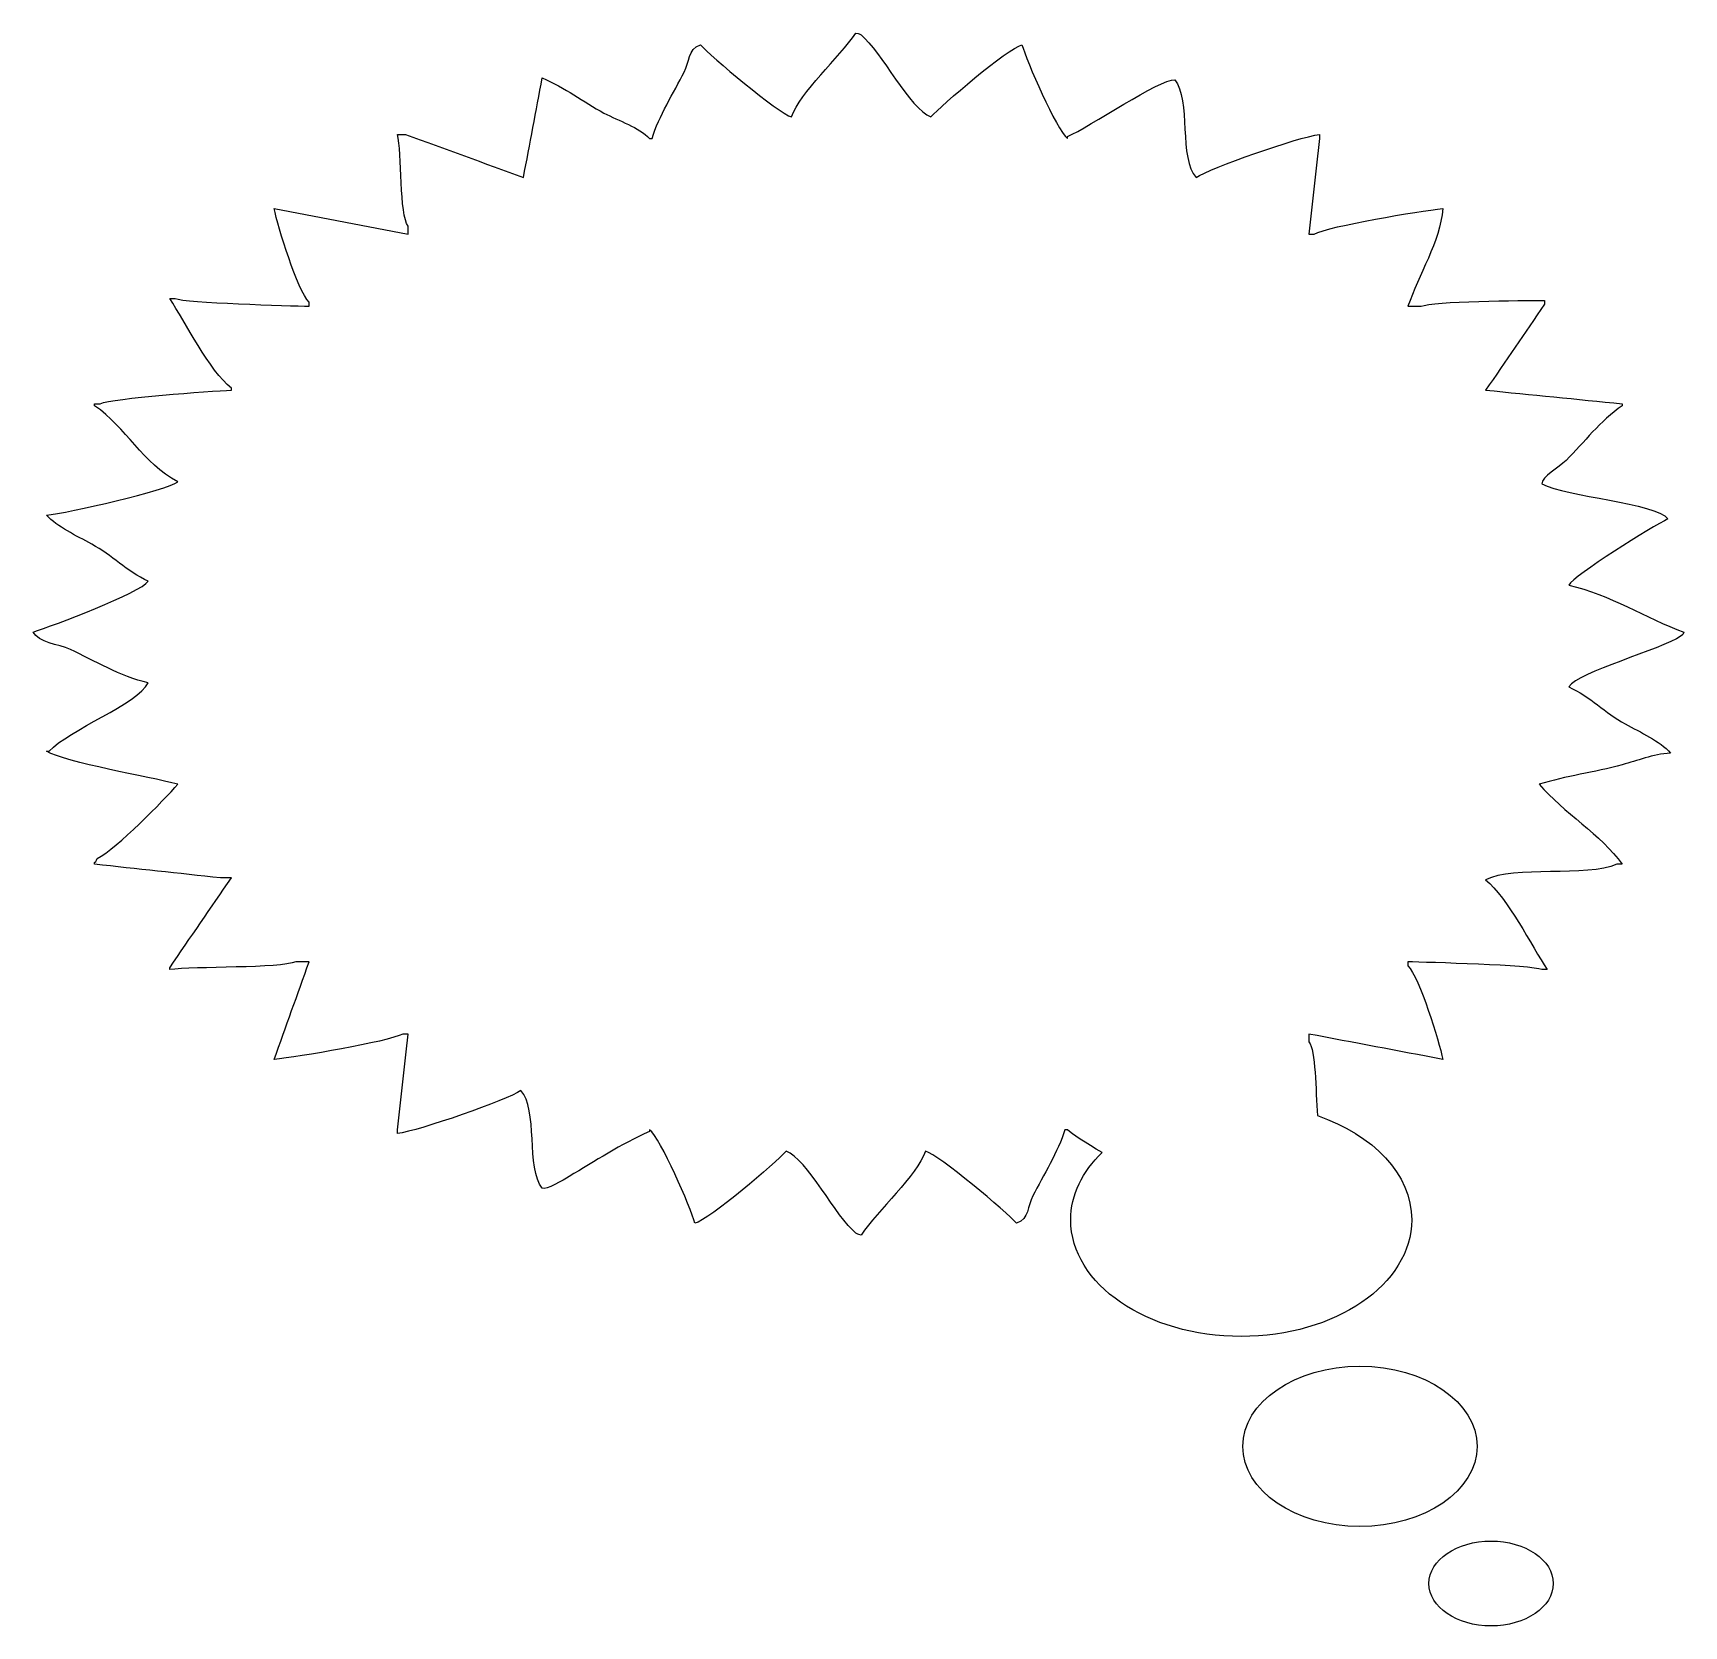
# Model space of a CAD drawing. Header units: centimetres. Extents: x -8.1 to 8.1, y -7.8 to 7.8.
import ezdxf

# ---------------------------------------------------------------- set-up
doc = ezdxf.new("R2010")
doc.units = ezdxf.units.CM
doc.header["$MEASUREMENT"] = 0
doc.layers.add('Camada 1', color=7, linetype='Continuous')

msp = doc.modelspace()

# ---------------------------------------------------------------- linework, layer by layer
at = {"layer": 'Camada 1'}
for points, knots in [([(6.99262, 2.40553), (7.03871, 2.49964), (7.82212, 2.9896), (7.96893, 3.05887), (7.96893, 3.05887), (7.84622, 3.21659), (6.96965, 3.27712), (6.7287, 3.40457), (6.7287, 3.40457), (6.72396, 3.47125), (6.89494, 3.56419), (6.96614, 3.6351), (6.96614, 3.6351), (7.14704, 3.81459), (7.29975, 4.0229), (7.52039, 4.17305), (7.52039, 4.17305), (7.52039, 4.17305), (7.52039, 4.19244), (7.52039, 4.19244), (7.52039, 4.19244), (7.07208, 4.23737), (6.62327, 4.28229), (6.17445, 4.3265), (6.17445, 4.3265), (6.36834, 4.6086), (6.56177, 4.8907), (6.75518, 5.17208), (6.75518, 5.17208), (6.75518, 5.17208), (6.75518, 5.21063), (6.75518, 5.21063), (6.75518, 5.21063), (6.54166, 5.21158), (5.64713, 5.20142), (5.54143, 5.15292), (5.54143, 5.15292), (5.54143, 5.15292), (5.40951, 5.15293), (5.40951, 5.15293), (5.40951, 5.15293), (5.51378, 5.46035), (5.72706, 5.78806), (5.75262, 6.1139), (5.75262, 6.1139), (5.51354, 6.09025), (4.64431, 5.94343), (4.4859, 5.86397), (4.4859, 5.86397), (4.4859, 5.86397), (4.43317, 5.86397), (4.43317, 5.86397), (4.43317, 5.86397), (4.46815, 6.17774), (4.50363, 6.49177), (4.53861, 6.80581), (4.53861, 6.80581), (4.53861, 6.80581), (4.53861, 6.84386), (4.53861, 6.84386), (4.53861, 6.84386), (4.32649, 6.81833), (3.46202, 6.51329), (3.32486, 6.42132), (3.32486, 6.42132), (3.15108, 6.59843), (3.27332, 7.18861), (3.11372, 7.38229), (3.11372, 7.38229), (2.97304, 7.39269), (2.26814, 6.9148), (2.05793, 6.82471), (2.05793, 6.82471), (2.05793, 6.82471), (2.05793, 6.80579), (2.05793, 6.80579), (2.05793, 6.80579), (1.94964, 6.88736), (1.65124, 7.57451), (1.60962, 7.72797), (1.60962, 7.72797), (1.47011, 7.69225), (0.81108, 7.12924), (0.7125, 7.01693), (0.7125, 7.01693), (0.507, 7.09165), (0.21924, 7.66886), (0.02651, 7.8242), (0.02651, 7.8242), (-0.00069, 7.83981), (0.0199, 7.83153), (-0.0267, 7.84336), (-0.0267, 7.84336), (-0.19056, 7.59933), (-0.57246, 7.26189), (-0.65958, 7.01693), (-0.65958, 7.01693), (-0.78952, 7.05051), (-1.46235, 7.62087), (-1.55694, 7.72797), (-1.55694, 7.72797), (-1.67942, 7.68209), (-1.66476, 7.55771), (-1.71513, 7.45889), (-1.71513, 7.45889), (-1.81906, 7.25601), (-1.96638, 7.02238), (-2.032, 6.80579), (-2.032, 6.80579), (-2.032, 6.80579), (-2.05814, 6.80578), (-2.05814, 6.80578), (-2.05814, 6.80578), (-2.16265, 6.91479), (-2.35797, 6.97697), (-2.50671, 7.05549), (-2.50671, 7.05549), (-2.71113, 7.16307), (-2.88813, 7.30661), (-3.11369, 7.40167), (-3.11369, 7.40167), (-3.17542, 7.07464), (-3.23688, 6.7481), (-3.29837, 6.42131), (-3.29837, 6.42131), (-3.68546, 6.56223), (-4.0723, 6.70341), (-4.45949, 6.84385), (-4.45949, 6.84385), (-4.45949, 6.84385), (-4.53872, 6.84386), (-4.53872, 6.84386), (-4.53872, 6.84386), (-4.49356, 6.67125), (-4.523, 6.0477), (-4.43326, 5.94105), (-4.43326, 5.94105), (-4.43326, 5.94105), (-4.43326, 5.86395), (-4.43326, 5.86395), (-4.43326, 5.86395), (-4.43326, 5.86395), (-5.75247, 6.11388), (-5.75247, 6.11388), (-5.75247, 6.11388), (-5.71855, 5.93417), (-5.52146, 5.31063), (-5.40962, 5.19146), (-5.40962, 5.19146), (-5.40962, 5.19146), (-5.40962, 5.15291), (-5.40962, 5.15291), (-5.40962, 5.15291), (-5.6002, 5.15836), (-6.6307, 5.18601), (-6.72883, 5.22977), (-6.72883, 5.22977), (-6.72883, 5.22977), (-6.78156, 5.22977), (-6.78156, 5.22977), (-6.78156, 5.22977), (-6.62633, 4.9959), (-6.39164, 4.51968), (-6.17466, 4.34635), (-6.17466, 4.34635), (-6.17466, 4.34635), (-6.17466, 4.32651), (-6.17466, 4.32651), (-6.17466, 4.32651), (-6.3863, 4.31564), (-7.34277, 4.24941), (-7.46786, 4.19245), (-7.46786, 4.19245), (-7.46786, 4.19245), (-7.52049, 4.19244), (-7.52049, 4.19244), (-7.52049, 4.19244), (-7.52049, 4.19244), (-7.52049, 4.17305), (-7.52049, 4.17305), (-7.52049, 4.17305), (-7.21228, 3.9626), (-7.04522, 3.60364), (-6.70235, 3.42372), (-6.70235, 3.42372), (-6.79633, 3.34284), (-7.79185, 3.11228), (-7.99518, 3.09691), (-7.99518, 3.09691), (-7.8863, 2.97631), (-7.70435, 2.89593), (-7.54687, 2.80891), (-7.54687, 2.80891), (-7.35248, 2.70181), (-7.2027, 2.54242), (-6.99259, 2.44405), (-6.99259, 2.44405), (-7.06475, 2.33364), (-7.9303, 2.00757), (-8.12739, 1.94393), (-8.12739, 1.94393), (-8.06947, 1.83918), (-7.88429, 1.82807), (-7.75793, 1.77132), (-7.75793, 1.77132), (-7.52774, 1.66774), (-7.26845, 1.50269), (-6.99262, 1.44501), (-6.99262, 1.44501), (-7.09536, 1.23599), (-7.77401, 0.98297), (-7.96896, 0.77183), (-7.96896, 0.77183), (-7.96896, 0.77183), (-7.99521, 0.77183), (-7.99521, 0.77183), (-7.99521, 0.77183), (-7.79812, 0.65549), (-6.99027, 0.52259), (-6.70238, 0.44552), (-6.70238, 0.44552), (-6.84248, 0.28566), (-7.30169, -0.18821), (-7.49428, -0.28492), (-7.49428, -0.28492), (-7.51108, -0.31778), (-7.49912, -0.3036), (-7.52053, -0.32344), (-7.52053, -0.32344), (-7.52053, -0.32344), (-7.52053, -0.34262), (-7.52053, -0.34262), (-7.52053, -0.34262), (-7.10709, -0.38752), (-6.69363, -0.43223), (-6.28019, -0.47668), (-6.28019, -0.47668), (-6.28019, -0.47668), (-6.17471, -0.47669), (-6.17471, -0.47669), (-6.17471, -0.47669), (-6.37701, -0.77157), (-6.57942, -1.06642), (-6.78161, -1.36103), (-6.78161, -1.36103), (-6.78161, -1.36103), (-6.78161, -1.37997), (-6.78161, -1.37997), (-6.78161, -1.37997), (-6.54468, -1.34711), (-5.68798, -1.36859), (-5.54124, -1.30311), (-5.54124, -1.30311), (-5.54124, -1.30311), (-5.40967, -1.30311), (-5.40967, -1.30311), (-5.40967, -1.30311), (-5.52386, -1.62376), (-5.63808, -1.94369), (-5.75252, -2.26387), (-5.75252, -2.26387), (-5.51357, -2.24), (-4.64434, -2.09292), (-4.48591, -2.01416), (-4.48591, -2.01416), (-4.48591, -2.01416), (-4.43331, -2.01415), (-4.43331, -2.01415), (-4.43331, -2.01415), (-4.46818, -2.32771), (-4.50377, -2.64198), (-4.53877, -2.95599), (-4.53877, -2.95599), (-4.53877, -2.95599), (-4.53877, -2.99383), (-4.53877, -2.99383), (-4.53877, -2.99383), (-4.32655, -2.9683), (-3.46181, -2.6635), (-3.32478, -2.57126), (-3.32478, -2.57126), (-3.15121, -2.74861), (-3.27324, -3.33882), (-3.11372, -3.53246), (-3.11372, -3.53246), (-3.07779, -3.55945), (-2.9047, -3.44853), (-2.84972, -3.4171), (-2.84972, -3.4171), (-2.59469, -3.26907), (-2.34108, -3.0974), (-2.05817, -2.97466), (-2.05817, -2.97466), (-2.05817, -2.97466), (-2.05817, -2.95598), (-2.05817, -2.95598), (-2.05817, -2.95598), (-1.94964, -3.03686), (-1.65121, -3.72422), (-1.60983, -3.87795), (-1.60983, -3.87795), (-1.47021, -3.84223), (-0.81108, -3.27922), (-0.71244, -3.16715), (-0.71244, -3.16715), (-0.50696, -3.24187), (-0.21918, -3.81908), (-0.02672, -3.97421), (-0.02672, -3.97421), (0.00072, -3.98982), (-0.02011, -3.98106), (0.02649, -3.99337), (0.02649, -3.99337), (0.19058, -3.74887), (0.57248, -3.4119), (0.65951, -3.16716), (0.65951, -3.16716), (0.78979, -3.20052), (1.46204, -3.77083), (1.55687, -3.87796), (1.55687, -3.87796), (1.67961, -3.83232), (1.66493, -3.70794), (1.7153, -3.60885), (1.7153, -3.60885), (1.8191, -3.40597), (1.96642, -3.1726), (2.03193, -2.95599), (2.03193, -2.95599), (2.03193, -2.95599), (2.0579, -2.95599), (2.0579, -2.95599), (2.0579, -2.95599), (2.09976, -2.99928), (2.23594, -3.08654), (2.3989, -3.18157), (2.3989, -3.18157), (2.20475, -3.36884), (2.08963, -3.59702), (2.08963, -3.84435), (2.08963, -3.84435), (2.08963, -4.47832), (2.84107, -4.99238), (3.76801, -4.99238), (3.76801, -4.99238), (4.69495, -4.99238), (5.44642, -4.47832), (5.44642, -3.84435), (5.44642, -3.84435), (5.44642, -3.39461), (5.06764, -3.00634), (4.51763, -2.81787), (4.51763, -2.81787), (4.50107, -2.56485), (4.50297, -2.1735), (4.43323, -2.09098), (4.43323, -2.09098), (4.43323, -2.09098), (4.43323, -2.01414), (4.43323, -2.01414), (4.43323, -2.01414), (4.87305, -2.09738), (5.31286, -2.18062), (5.75268, -2.26385), (5.75268, -2.26385), (5.71863, -2.08414), (5.52167, -1.4606), (5.40957, -1.34167), (5.40957, -1.34167), (5.40957, -1.34167), (5.40957, -1.30312), (5.40957, -1.30312), (5.40957, -1.30312), (5.60015, -1.30857), (6.63065, -1.33553), (6.72876, -1.37998), (6.72876, -1.37998), (6.72876, -1.37998), (6.78148, -1.38), (6.78148, -1.38), (6.78148, -1.38), (6.62638, -1.14613), (6.39156, -0.67015), (6.1745, -0.49587), (6.1745, -0.49587), (6.44736, -0.354), (7.1733, -0.472), (7.46794, -0.34265), (7.46794, -0.34265), (7.46794, -0.34265), (7.52044, -0.34265), (7.52044, -0.34265), (7.52044, -0.34265), (7.31118, -0.05132), (6.9392, 0.16834), (6.70253, 0.44549), (6.70253, 0.44549), (6.965, 0.52635), (7.24141, 0.56204), (7.52044, 0.6375), (7.52044, 0.6375), (7.66562, 0.67653), (7.81743, 0.73894), (7.99523, 0.75312), (7.99523, 0.75312), (7.88622, 0.87348), (7.7044, 0.95457), (7.54692, 1.04112), (7.54692, 1.04112), (7.35232, 1.14825), (7.20262, 1.30737), (6.99267, 1.40598), (6.99267, 1.40598), (7.08914, 1.55259), (7.89122, 1.76777), (8.10096, 1.90588), (8.10096, 1.90588), (8.12226, 1.92572), (8.11064, 1.91062), (8.12744, 1.94393), (8.12744, 1.94393), (7.74975, 2.07895), (7.39743, 2.31755), (6.99262, 2.40553)], [0, 0, 0, 0, 0.00934579, 0.00934579, 0.00934579, 0.00934579, 0.01869159, 0.01869159, 0.01869159, 0.01869159, 0.02803738, 0.02803738, 0.02803738, 0.02803738, 0.03738318, 0.03738318, 0.03738318, 0.03738318, 0.04672897, 0.04672897, 0.04672897, 0.04672897, 0.05607477, 0.05607477, 0.05607477, 0.05607477, 0.06542056, 0.06542056, 0.06542056, 0.06542056, 0.07476636, 0.07476636, 0.07476636, 0.07476636, 0.08411215, 0.08411215, 0.08411215, 0.08411215, 0.09345794, 0.09345794, 0.09345794, 0.09345794, 0.10280374, 0.10280374, 0.10280374, 0.10280374, 0.11214953, 0.11214953, 0.11214953, 0.11214953, 0.12149533, 0.12149533, 0.12149533, 0.12149533, 0.13084112, 0.13084112, 0.13084112, 0.13084112, 0.14018692, 0.14018692, 0.14018692, 0.14018692, 0.14953271, 0.14953271, 0.14953271, 0.14953271, 0.1588785, 0.1588785, 0.1588785, 0.1588785, 0.1682243, 0.1682243, 0.1682243, 0.1682243, 0.17757009, 0.17757009, 0.17757009, 0.17757009, 0.18691589, 0.18691589, 0.18691589, 0.18691589, 0.19626168, 0.19626168, 0.19626168, 0.19626168, 0.20560748, 0.20560748, 0.20560748, 0.20560748, 0.21495327, 0.21495327, 0.21495327, 0.21495327, 0.22429907, 0.22429907, 0.22429907, 0.22429907, 0.23364486, 0.23364486, 0.23364486, 0.23364486, 0.24299065, 0.24299065, 0.24299065, 0.24299065, 0.25233645, 0.25233645, 0.25233645, 0.25233645, 0.26168224, 0.26168224, 0.26168224, 0.26168224, 0.27102804, 0.27102804, 0.27102804, 0.27102804, 0.28037383, 0.28037383, 0.28037383, 0.28037383, 0.28971963, 0.28971963, 0.28971963, 0.28971963, 0.29906542, 0.29906542, 0.29906542, 0.29906542, 0.30841121, 0.30841121, 0.30841121, 0.30841121, 0.31775701, 0.31775701, 0.31775701, 0.31775701, 0.3271028, 0.3271028, 0.3271028, 0.3271028, 0.3364486, 0.3364486, 0.3364486, 0.3364486, 0.34579439, 0.34579439, 0.34579439, 0.34579439, 0.35514019, 0.35514019, 0.35514019, 0.35514019, 0.36448598, 0.36448598, 0.36448598, 0.36448598, 0.37383178, 0.37383178, 0.37383178, 0.37383178, 0.38317757, 0.38317757, 0.38317757, 0.38317757, 0.39252336, 0.39252336, 0.39252336, 0.39252336, 0.40186916, 0.40186916, 0.40186916, 0.40186916, 0.41121495, 0.41121495, 0.41121495, 0.41121495, 0.42056075, 0.42056075, 0.42056075, 0.42056075, 0.42990654, 0.42990654, 0.42990654, 0.42990654, 0.43925234, 0.43925234, 0.43925234, 0.43925234, 0.44859813, 0.44859813, 0.44859813, 0.44859813, 0.45794393, 0.45794393, 0.45794393, 0.45794393, 0.46728972, 0.46728972, 0.46728972, 0.46728972, 0.47663551, 0.47663551, 0.47663551, 0.47663551, 0.48598131, 0.48598131, 0.48598131, 0.48598131, 0.4953271, 0.4953271, 0.4953271, 0.4953271, 0.5046729, 0.5046729, 0.5046729, 0.5046729, 0.51401869, 0.51401869, 0.51401869, 0.51401869, 0.52336449, 0.52336449, 0.52336449, 0.52336449, 0.53271028, 0.53271028, 0.53271028, 0.53271028, 0.54205607, 0.54205607, 0.54205607, 0.54205607, 0.55140187, 0.55140187, 0.55140187, 0.55140187, 0.56074766, 0.56074766, 0.56074766, 0.56074766, 0.57009346, 0.57009346, 0.57009346, 0.57009346, 0.57943925, 0.57943925, 0.57943925, 0.57943925, 0.58878505, 0.58878505, 0.58878505, 0.58878505, 0.59813084, 0.59813084, 0.59813084, 0.59813084, 0.60747664, 0.60747664, 0.60747664, 0.60747664, 0.61682243, 0.61682243, 0.61682243, 0.61682243, 0.62616822, 0.62616822, 0.62616822, 0.62616822, 0.63551402, 0.63551402, 0.63551402, 0.63551402, 0.64485981, 0.64485981, 0.64485981, 0.64485981, 0.65420561, 0.65420561, 0.65420561, 0.65420561, 0.6635514, 0.6635514, 0.6635514, 0.6635514, 0.6728972, 0.6728972, 0.6728972, 0.6728972, 0.68224299, 0.68224299, 0.68224299, 0.68224299, 0.69158879, 0.69158879, 0.69158879, 0.69158879, 0.70093458, 0.70093458, 0.70093458, 0.70093458, 0.71028037, 0.71028037, 0.71028037, 0.71028037, 0.71962617, 0.71962617, 0.71962617, 0.71962617, 0.72897196, 0.72897196, 0.72897196, 0.72897196, 0.73831776, 0.73831776, 0.73831776, 0.73831776, 0.74766355, 0.74766355, 0.74766355, 0.74766355, 0.75700935, 0.75700935, 0.75700935, 0.75700935, 0.76635514, 0.76635514, 0.76635514, 0.76635514, 0.77570093, 0.77570093, 0.77570093, 0.77570093, 0.78504673, 0.78504673, 0.78504673, 0.78504673, 0.79439252, 0.79439252, 0.79439252, 0.79439252, 0.80373832, 0.80373832, 0.80373832, 0.80373832, 0.81308411, 0.81308411, 0.81308411, 0.81308411, 0.82242991, 0.82242991, 0.82242991, 0.82242991, 0.8317757, 0.8317757, 0.8317757, 0.8317757, 0.8411215, 0.8411215, 0.8411215, 0.8411215, 0.85046729, 0.85046729, 0.85046729, 0.85046729, 0.85981308, 0.85981308, 0.85981308, 0.85981308, 0.86915888, 0.86915888, 0.86915888, 0.86915888, 0.87850467, 0.87850467, 0.87850467, 0.87850467, 0.88785047, 0.88785047, 0.88785047, 0.88785047, 0.89719626, 0.89719626, 0.89719626, 0.89719626, 0.90654206, 0.90654206, 0.90654206, 0.90654206, 0.91588785, 0.91588785, 0.91588785, 0.91588785, 0.92523364, 0.92523364, 0.92523364, 0.92523364, 0.93457944, 0.93457944, 0.93457944, 0.93457944, 0.94392523, 0.94392523, 0.94392523, 0.94392523, 0.95327103, 0.95327103, 0.95327103, 0.95327103, 0.96261682, 0.96261682, 0.96261682, 0.96261682, 0.97196262, 0.97196262, 0.97196262, 0.97196262, 0.98130841, 0.98130841, 0.98130841, 0.98130841, 1, 1, 1, 1]), ([(6.09026, -6.07466), (6.09026, -5.63886), (5.57382, -5.28535), (4.93705, -5.28535), (4.93705, -5.28535), (4.29977, -5.28535), (3.78312, -5.63886), (3.78312, -6.07466), (3.78312, -6.07466), (3.78312, -6.51046), (4.29977, -6.86373), (4.93705, -6.86373), (4.93705, -6.86373), (5.57384, -6.86373), (6.09026, -6.51046), (6.09026, -6.07466)], [0, 0, 0, 0, 0.2, 0.2, 0.2, 0.2, 0.4, 0.4, 0.4, 0.4, 0.6, 0.6, 0.6, 0.6, 1, 1, 1, 1]), ([(6.22861, -7.00655), (5.89092, -7.00655), (5.61689, -7.19358), (5.61689, -7.42488), (5.61689, -7.42488), (5.61689, -7.65613), (5.89092, -7.8434), (6.22861, -7.8434), (6.22861, -7.8434), (6.56627, -7.8434), (6.84033, -7.65613), (6.84033, -7.42488), (6.84033, -7.42488), (6.84033, -7.19358), (6.56627, -7.00655), (6.22861, -7.00655)], [0, 0, 0, 0, 0.2, 0.2, 0.2, 0.2, 0.4, 0.4, 0.4, 0.4, 0.6, 0.6, 0.6, 0.6, 1, 1, 1, 1])]:
    msp.add_open_spline(points, degree=3, knots=knots, dxfattribs=at)

doc.saveas('drawing.dxf')
